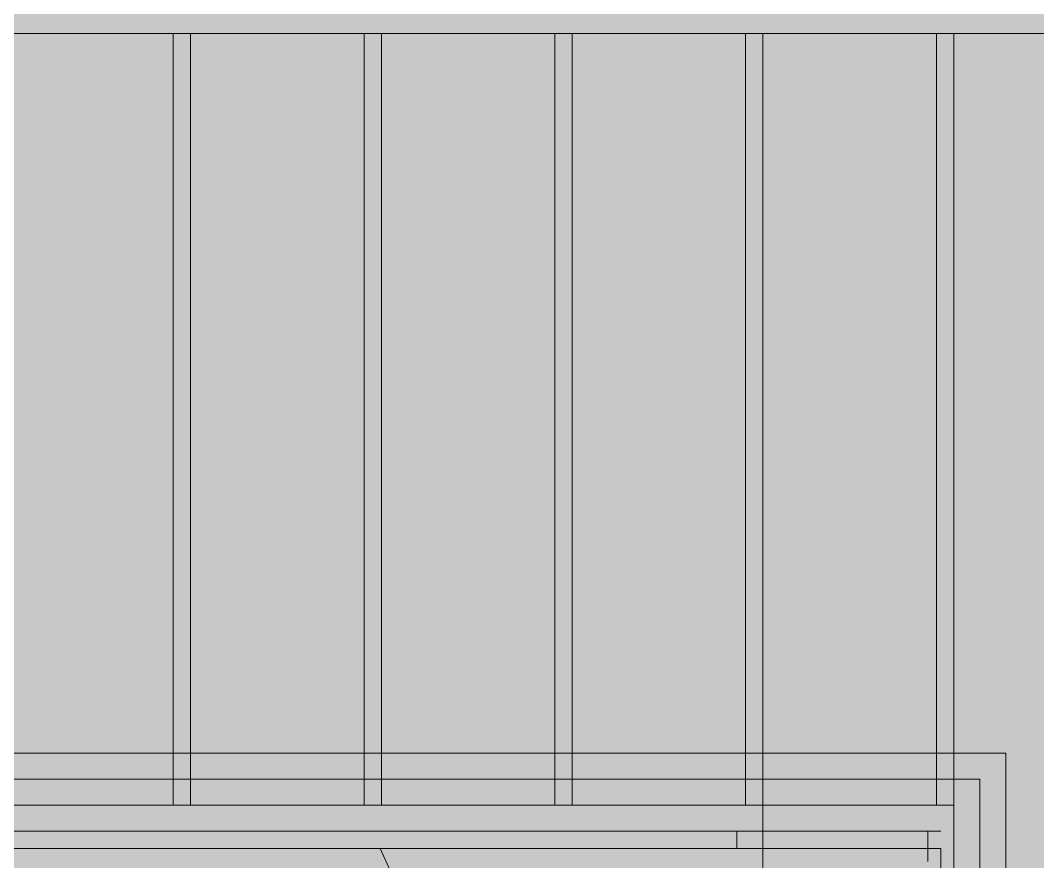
# Model space of a CAD drawing. Header units: inches. Extents: x -430 to 361, y -510 to 778.
# Drawn here: x -149.2 to -90.5, y -410.8 to -362.3 of the extents above; entities that cross this region are included whole.
import ezdxf

# ---------------------------------------------------------------- set-up
doc = ezdxf.new("R2010")
doc.units = ezdxf.units.IN
doc.header["$MEASUREMENT"] = 0
doc.layers.get('0').update_dxf_attribs({"color": 8})
for name, color, linetype, lineweight in [('A-DETL-GENF', 8, 'Continuous', 9), ('A-FLOR-HRAL', 8, 'Continuous', 9), ('A-FLOR-HRAL-MBND', 8, 'Continuous', 9), ('S-STRS-MBND', 8, 'Continuous', 9)]:
    doc.layers.add(name, color=color, linetype=linetype, lineweight=lineweight)

# ---------------------------------------------------------------- blocks, each defined once
blk = doc.blocks.new('Railing - Railing-660429-Test Fit - First Floor Plan')
at = {"layer": 'A-FLOR-HRAL-MBND'}
for p, q in [((-95.362, -407.544), (-194.362, -407.544)), ((-95.362, -411.544), (-95.362, -407.544)), ((-96.112, -409.044), (-192.862, -409.044)), ((-128.437, -410.044), (-96.112, -410.044))]:
    blk.add_line(p, q, dxfattribs=at)
blk = doc.blocks.new('Top Rail Type - Top Rail_Internal_-V15-Test Fit - First Floor Plan')
at = {"layer": 'A-FLOR-HRAL'}
for p, q in [((-95.362, -407.544), (-193.612, -407.544)), ((-95.362, -410.794), (-95.362, -407.544)), ((-96.862, -409.044), (-193.612, -409.044)), ((-96.862, -410.794), (-96.862, -409.044)), ((-183.362, -410.044), (-128.437, -410.044)), ((-127.737, -411.544), (-128.437, -410.044)), ((-128.437, -410.044), (-96.112, -410.044)), ((-96.112, -410.044), (-96.112, -411.544))]:
    blk.add_line(p, q, dxfattribs=at)
blk = doc.blocks.new('Handrail Type - Handrail_Internal_-V16-Test Fit - First Floor Plan')
at = {"layer": 'A-FLOR-HRAL'}
for p, q in [((-92.362, -404.544), (-194.362, -404.544)), ((-92.362, -414.544), (-92.362, -404.544)), ((-93.862, -406.044), (-194.362, -406.044)), ((-93.862, -413.044), (-93.862, -406.044))]:
    blk.add_line(p, q, dxfattribs=at)
blk = doc.blocks.new('Hecht_PAD_AA-Arch_detached_rvt-1-Test Fit - First Floor Plan')
at = {"layer": 'S-STRS-MBND'}
for p, q in [((-84.671, -363.044), (-194.671, -363.044)), ((-95.671, -363.044), (-183.362, -363.044)), ((-140.362, -407.544), (-140.362, -363.044)), ((-140.362, -407.544), (-140.362, -363.044)), ((-139.362, -407.544), (-139.362, -363.044)), ((-139.362, -407.544), (-139.362, -363.044)), ((-129.362, -407.544), (-129.362, -363.044)), ((-129.362, -407.544), (-129.362, -363.044)), ((-128.362, -407.544), (-128.362, -363.044)), ((-128.362, -407.544), (-128.362, -363.044)), ((-118.362, -407.544), (-118.362, -363.044)), ((-118.362, -407.544), (-118.362, -363.044)), ((-117.362, -407.544), (-117.362, -363.044)), ((-117.362, -407.544), (-117.362, -363.044)), ((-107.362, -407.544), (-107.362, -363.044)), ((-107.362, -407.544), (-107.362, -363.044)), ((-106.362, -407.544), (-106.362, -363.044)), ((-106.362, -407.544), (-106.362, -363.044)), ((-96.362, -407.544), (-96.362, -363.044)), ((-58.362, -363.044), (-95.671, -363.044)), ((-95.362, -407.544), (-95.362, -363.044)), ((-95.362, -407.544), (-192.862, -407.544)), ((-106.362, -407.544), (-183.362, -407.544)), ((-106.362, -409.044), (-106.362, -407.544)), ((-95.362, -409.044), (-95.362, -407.544)), ((-96.862, -409.044), (-192.862, -409.044)), ((-107.862, -409.044), (-183.362, -409.044)), ((-107.862, -409.044), (-107.862, -410.044)), ((-106.362, -409.044), (-106.362, -411.544)), ((-96.862, -409.044), (-96.862, -410.044)), ((-95.362, -409.044), (-95.362, -411.544)), ((-192.862, -410.044), (-107.862, -410.044)), ((-128.437, -410.044), (-96.862, -410.044))]:
    blk.add_line(p, q, dxfattribs=at)
for name in ['Handrail Type - Handrail_Internal_-V16-Test Fit - First Floor Plan', 'Railing - Railing-660429-Test Fit - First Floor Plan', 'Top Rail Type - Top Rail_Internal_-V15-Test Fit - First Floor Plan']:
    blk.add_blockref(name, (0, 0))

msp = doc.modelspace()

# ---------------------------------------------------------------- hatches: boundary and pattern name
at = {"layer": 'A-DETL-GENF'}
h = msp.add_hatch(color=256, dxfattribs=at)
h.paths.add_polyline_path([(-154.944, -481.669), (77.423, -481.669), (77.423, -466.419), (-38.237, -466.419), (-38.237, -353.919), (-42.575, -353.919), (-38.517, -357.777), (-45.862, -458.794), (-45.862, -353.919), (-257.862, -353.919), (-257.862, -466.419), (-285.987, -466.419), (-285.987, -478.044), (-246.482, -478.044), (-246.482, -473.544), (-282.487, -473.544), (-282.487, -467.544), (-246.482, -467.544), (-246.482, -471.294), (-206.487, -471.294), (-206.487, -481.669), (-191.286, -481.669)], flags=0)
h.paths.add_polyline_path([(-357.987, -478.044), (-357.987, -473.544), (-385.987, -473.544), (-385.987, -324.107), (-390.487, -324.107), (-390.448, -478.044), (-372.996, -478.044)], flags=0)
h.paths.add_polyline_path([(15.801, -473.544), (-202.862, -473.544), (-202.862, -467.544), (73.798, -467.544), (73.798, -473.544), (26.766, -473.544)], flags=0)
h.paths.add_polyline_path([(-369.083, -467.544), (-357.987, -467.544), (-357.987, -466.419), (-378.862, -466.419), (-378.862, -324.107), (-379.987, -324.107), (-379.987, -467.544), (-370.487, -467.544)], flags=0)
h.paths.add_polyline_path([(-45.862, -462.607), (-45.862, -458.794), (-42.049, -462.607)], flags=0)
h.paths.add_polyline_path([(-379.987, 58.331), (-318.862, 58.331), (-318.862, 162.331), (-294.862, 162.331), (-294.862, 303.581), (-379.987, 303.581), (-379.987, 58.975)], flags=0)
h.paths.add_polyline_path([(-82.26, 130.456), (-36.862, 130.456), (-36.862, 165.706), (-44.487, 173.331), (-44.487, 275.331), (-36.862, 282.956), (-148.112, 282.956), (-148.112, 130.456), (-124.919, 130.456)], flags=0)
h.paths.add_polyline_path([(-73.137, 271.831), (-73.137, 271.831), (-71.927, 271.831)], flags=0)
h.paths.add_polyline_path([(-134.862, 578.331), (-39.237, 578.331), (-39.237, 578.831), (41.513, 578.831), (41.513, 593.581), (-138.487, 593.581), (-138.487, 578.331), (-136.112, 578.331)], flags=0)
h.paths.add_polyline_path([(8.595, 579.456), (-134.862, 579.456), (-134.862, 585.456), (37.888, 585.456), (37.888, 579.456), (26.766, 579.456)], flags=0)

# ---------------------------------------------------------------- block references
msp.add_blockref('Hecht_PAD_AA-Arch_detached_rvt-1-Test Fit - First Floor Plan', (0, 0))

doc.saveas('drawing.dxf')
